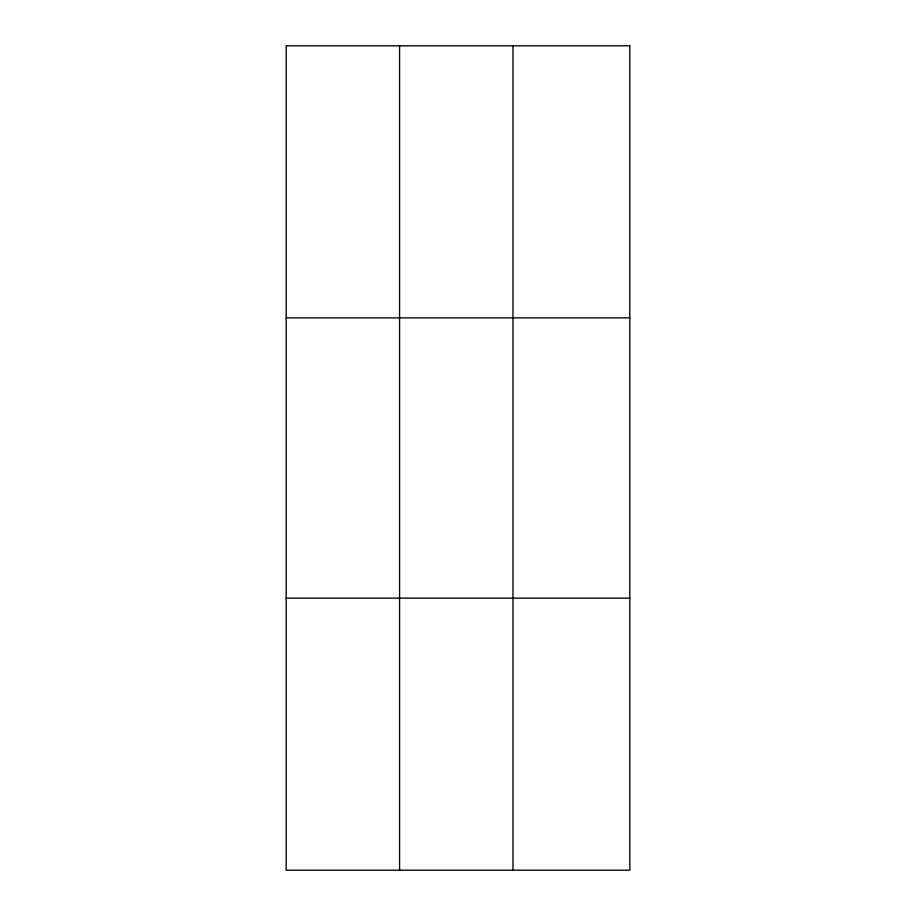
<?xml version="1.0" encoding="UTF-8"?>
<svg xmlns="http://www.w3.org/2000/svg" width="916" height="916" viewBox="0 0 916 916"><rect width="100%" height="100%" fill="white"/><g stroke="black" fill="none" stroke-linecap="round" stroke-linejoin="round"><path stroke-width="1.37" d="M399.582 45.8L399.582 870.2M512.983 45.8L512.983 870.2M286.193 317.852L629.807 317.852M286.193 598.148L629.807 598.148M629.807 45.8L629.807 870.2L286.193 870.2L286.193 45.8L629.807 45.8"/></g></svg>
